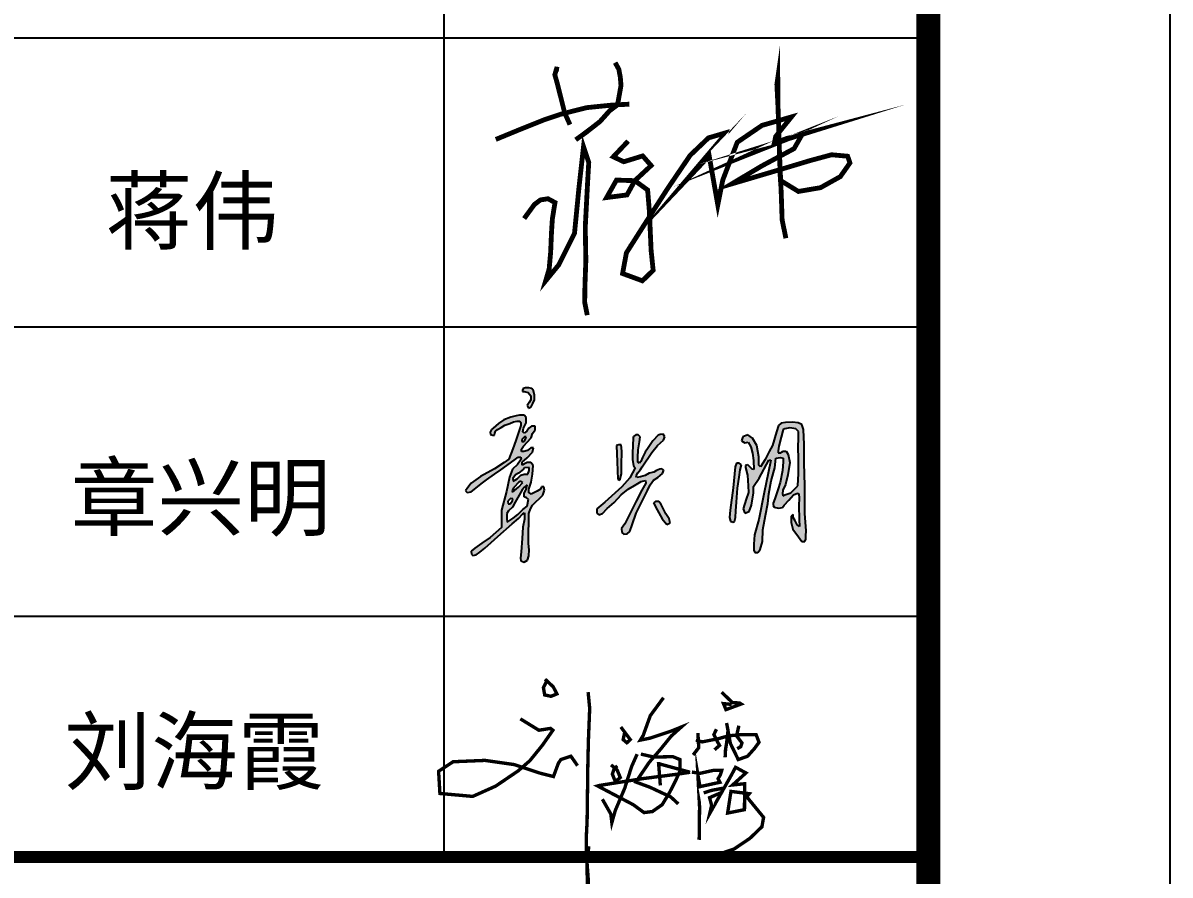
# Model space of a CAD drawing. Extents: x 1680110 to 2699828, y 269661 to 891349.
# Drawn here: x 2416072 to 2420818, y 713667 to 717190 of the extents above; entities that cross this region are included whole.
import ezdxf

# ---------------------------------------------------------------- set-up
doc = ezdxf.new("R2010")
doc.units = 0
doc.header["$LTSCALE"] = 1000
doc.header["$MEASUREMENT"] = 0
doc.layers.add('PUB_TITLE', color=4, linetype='Continuous')
doc.layers.add('图框', color=4, linetype='Continuous')
doc.styles.add('STYLE-黑体', font='simhei.ttf')

# ---------------------------------------------------------------- blocks, each defined once
blk = doc.blocks.new('zvzgbzxbz')
for points in [[(-131914.1, -764901.6), (-131889.5, -764906.8), (-131875.4, -764925.4), (-131875.4, -764947.8), (-131885, -764963.4), (-131895.6, -764980.4), (-131888.7, -764995.6), (-131872.4, -764988.3), (-131863.4, -764968.8), (-131853.8, -764948), (-131853.8, -764921.1), (-131860.8, -764896.1), (-131869.3, -764884), (-131885.8, -764879.6), (-131905.3, -764879.6), (-131918.5, -764884), (-131922.6, -764893.9), (-131922.6, -764901.6)], [(-131270.9, -765389.6), (-131275, -765380.3), (-131266.4, -765364.3), (-131250, -765344.9), (-131241, -765329.2), (-131185.3, -765247.9), (-131153.1, -765207.3), (-131119.7, -765176.9), (-131111.7, -765159), (-131122.1, -765142.9), (-131138.8, -765144.8), (-131149.5, -765150), (-131180.6, -765181.1), (-131206.8, -765222.2), (-131222.9, -765246.7), (-131239.1, -765275.9), (-131249.2, -765298.6), (-131256.4, -765308.8), (-131265.7, -765302.2), (-131265.9, -765276.5), (-131262.9, -765233), (-131256.4, -765186.4), (-131252.4, -765158), (-131263.5, -765148.3), (-131276.7, -765148.3), (-131289.8, -765157.2), (-131292.1, -765163.3), (-131294.6, -765211), (-131296.6, -765250.9), (-131296.6, -765287.8), (-131289.4, -765323.5), (-131280, -765336.3), (-131310.8, -765393.1), (-131357.5, -765443.1), (-131454.5, -765531.4), (-131500, -765568.6), (-131499.8, -765593.9), (-131488.4, -765603.6), (-131467.2, -765596), (-131439.7, -765567.3), (-131400.8, -765533), (-131360.2, -765489.5), (-131320.4, -765456.5), (-131285.3, -765436.2), (-131246, -765413.4), (-131222.7, -765407.9), (-131219.8, -765422.2), (-131242.2, -765462), (-131274.8, -765525.4), (-131339.8, -765654.7), (-131358.5, -765681.4), (-131357.4, -765703.8), (-131346.2, -765713.4), (-131325.9, -765711.3), (-131311.5, -765697.4), (-131298.2, -765660.6), (-131274.9, -765594), (-131229.9, -765503.1), (-131210.6, -765464.1), (-131195, -765432.6), (-131175.5, -765406.2), (-131150.7, -765390.8), (-131124.2, -765367.6), (-131118.2, -765349.3), (-131127.9, -765340.4), (-131139.9, -765342.3), (-131160, -765350.1), (-131174.6, -765360.2), (-131200.3, -765366.5), (-131223.5, -765379.2), (-131250.7, -765385.9)], [(-131356.3, -765240.3), (-131359.7, -765204.3), (-131373.2, -765203.7), (-131387.8, -765209), (-131384, -765301.3), (-131379.9, -765399.8), (-131368.5, -765405.9), (-131358.2, -765370.3), (-131358.2, -765320.8)], [(-130721.5, -765449.5), (-130740.2, -765576.1), (-130742.8, -765618.3), (-130738, -765639.6), (-130724.5, -765644.4), (-130714.9, -765640.3), (-130709.4, -765619), (-130706.5, -765579.8), (-130702.9, -765531.4), (-130697.6, -765451.1), (-130688.3, -765387.8), (-130682.1, -765346.3), (-130674.2, -765319.1), (-130688.3, -765309.7), (-130704.1, -765309.7), (-130711.9, -765329.9)], [(-131177, -765534.5), (-131154.5, -765575.2), (-131127.3, -765625), (-131100, -765658.9), (-131081.3, -765648.5), (-131086.2, -765626.3), (-131106.7, -765597.8), (-131133.3, -765544.6), (-131146.5, -765528), (-131165.2, -765528)]]:
    blk.add_hatch(color=256).paths.add_polyline_path(points)
h = blk.add_hatch(color=256)
h.paths.add_polyline_path([(-131872.6, -765486), (-131887.4, -765477.4), (-131887.4, -765456.7), (-131873.8, -765417.5), (-131865.4, -765370.6), (-131862.2, -765322.4), (-131875.1, -765304.4), (-131895.6, -765304.4), (-131914.3, -765315.3), (-131923.7, -765320.9), (-131923.7, -765303.8), (-131896.9, -765278), (-131865.4, -765245.9), (-131859.6, -765221.5), (-131875.7, -765221.5), (-131893.7, -765236.9), (-131914.9, -765243.3), (-131927.8, -765242.1), (-131927.8, -765228.6), (-131916.2, -765211.8), (-131873.3, -765165), (-131865.9, -765140.5), (-131850.5, -765118.9), (-131850.5, -765098.4), (-131870.5, -765097.2), (-131887, -765108.6), (-131898.4, -765127.4), (-131913.8, -765138.8), (-131920.3, -765130), (-131916.1, -765109.8), (-131902.4, -765079), (-131902.4, -765048.8), (-131913.2, -765035.7), (-131938.9, -765035.7), (-131959.4, -765038.5), (-131988.5, -765047.7), (-132028.9, -765063), (-132059.1, -765082.4), (-132090.1, -765108.6), (-132098.5, -765117.7), (-132106.3, -765132.6), (-132104.2, -765145.9), (-132090.8, -765149.7), (-132081.9, -765149.7), (-132079.9, -765138.1), (-132075.8, -765126.4), (-132066, -765116.9), (-132045.1, -765104.8), (-132023.5, -765092), (-131995, -765082.2), (-131973.8, -765073), (-131952.9, -765069.7), (-131938.6, -765069.7), (-131931.7, -765077.1), (-131932.8, -765093.9), (-131940.5, -765118), (-131960.2, -765179.5), (-131977.4, -765227.1), (-132000.8, -765286), (-132027.9, -765305.7), (-132083.1, -765341.2), (-132161.7, -765384.2), (-132215.9, -765422.5), (-132234.6, -765447.8), (-132247.8, -765465.5), (-132238.2, -765475.1), (-132215.5, -765471.6), (-132187.6, -765451.5), (-132157.2, -765426.8), (-132127.6, -765404.1), (-132082.2, -765372), (-132046.2, -765346.4), (-131969.2, -765290.8), (-131947.1, -765274.8), (-131931.3, -765274.8), (-131930, -765285.6), (-131950.9, -765315.7), (-131979, -765342.5), (-131996.7, -765387.6), (-132013.4, -765469.5), (-132042.8, -765576), (-132042.8, -765674.4), (-132107.3, -765731.9), (-132154.2, -765764.4), (-132194.2, -765792.2), (-132214.8, -765810), (-132214.1, -765827.6), (-132205.1, -765835), (-132186.1, -765831.4), (-132165.1, -765815.8), (-132137.8, -765792.3), (-132101.2, -765761.4), (-132063.5, -765726.6), (-131981.7, -765654.8), (-131945.6, -765623.1), (-131920.1, -765596.4), (-131911, -765592.5), (-131911, -765628.2), (-131920.1, -765672.9), (-131924, -765737.7), (-131931.1, -765813), (-131934.5, -765849), (-131932.1, -765865.5), (-131912.6, -765872.6), (-131893.7, -765862), (-131887.3, -765835.8), (-131885, -765802.2), (-131887.9, -765766.4), (-131888.7, -765705.6), (-131887.3, -765642.8), (-131886.2, -765595), (-131877.2, -765568.5), (-131865.9, -765548.7), (-131806.6, -765491), (-131797.6, -765462.6), (-131800.2, -765443.8), (-131814.4, -765443.8), (-131820.8, -765457.4), (-131839.6, -765467.7), (-131861.4, -765479.7)])
h.paths.add_polyline_path([(-131888.9, -765513.3), (-131895.8, -765553.3), (-131921.2, -765572.3), (-131948.3, -765601.2), (-131976.5, -765621.2), (-132009.5, -765644.7), (-132012.6, -765623.1), (-132012.6, -765595.8), (-132003.1, -765580), (-131979.6, -765558.5), (-131963.8, -765530.5), (-131941.5, -765491.1), (-131923.8, -765461.3), (-131911.7, -765444.8), (-131896.5, -765432.1), (-131902.2, -765456.2), (-131913, -765482.3), (-131913, -765501.3), (-131899.7, -765507)], flags=16)
h.paths.add_polyline_path([(-131945.4, -765446.1), (-131979, -765474.6), (-131980.9, -765465.1), (-131972.6, -765446.7), (-131943.5, -765417.5), (-131932, -765410.6), (-131921.6, -765418.9)], flags=16)
h.paths.add_polyline_path([(-131977.8, -765512), (-131978.7, -765523.1), (-131992.5, -765539.5), (-132004.9, -765540), (-132005.8, -765524.9), (-131991.1, -765509.3)], flags=16)
h.paths.add_polyline_path([(-131952.3, -765397.8), (-131975.8, -765411.8), (-131977.1, -765395.9), (-131963.2, -765374.3), (-131945.9, -765366.3), (-131916.1, -765343.2), (-131910.4, -765335), (-131884.4, -765334.4), (-131885, -765350.9), (-131892.7, -765371.2), (-131913, -765371.2), (-131931.8, -765377.3)], flags=16)
h.paths.add_polyline_path([(-131912.8, -765185.2), (-131925.7, -765185.2), (-131925.7, -765173.5), (-131912.2, -765158.4), (-131901.8, -765159.7), (-131905.3, -765172.6)], flags=16)
h = blk.add_hatch(color=256)
h.paths.add_polyline_path([(-130519.9, -765291.3), (-130507.7, -765291.3), (-130522.7, -765366.3), (-130545.2, -765475.1), (-130577, -765629), (-130601.5, -765716.8), (-130603.8, -765770.7), (-130605.2, -765804.1), (-130599.4, -765817.4), (-130582.3, -765817.4), (-130569, -765801.1), (-130555, -765755.2), (-130554.2, -765687.8), (-130537.9, -765606.4), (-130524.6, -765537.6), (-130518.7, -765482.8), (-130505.3, -765408.8), (-130485.2, -765334.5), (-130479.4, -765280.8), (-130453.7, -765276.7), (-130437.3, -765280.8), (-130437.3, -765300.7), (-130442, -765351.5), (-130454.9, -765419.2), (-130468.3, -765460.7), (-130484.9, -765512), (-130495.4, -765536.9), (-130495.4, -765550.4), (-130489, -765559.6), (-130463.3, -765565.4), (-130442.3, -765561.1), (-130431.1, -765547.5), (-130405.4, -765520.1), (-130379.4, -765489.2), (-130356.7, -765478.7), (-130349.1, -765483.9), (-130346.8, -765509), (-130348, -765549.7), (-130346.1, -765630.4), (-130345.4, -765670), (-130357.2, -765659), (-130369.6, -765637), (-130380.2, -765618.4), (-130381.4, -765601), (-130392.4, -765609.8), (-130391.6, -765647.3), (-130382.8, -765684.7), (-130349.8, -765728.7), (-130330.8, -765754.1), (-130313.8, -765754.1), (-130308.4, -765741.2), (-130309, -765722.1), (-130306.1, -765694.3), (-130314.2, -765594.6), (-130314.1, -765437.3), (-130317.5, -765306.9), (-130317.2, -765202), (-130322.2, -765116.3), (-130331.5, -765087.8), (-130351.6, -765078.9), (-130385.2, -765075.4), (-130424.8, -765076.6), (-130449.1, -765080.5), (-130464.2, -765093.6), (-130476.3, -765129.7), (-130498.4, -765207.9), (-130516.4, -765242.2), (-130539.3, -765288.7), (-130567.1, -765330.4), (-130576.1, -765319.8), (-130576.1, -765273.2), (-130588.3, -765208.7), (-130612.8, -765166.2), (-130639.8, -765147.4), (-130667.6, -765159.6), (-130674.1, -765180.9), (-130656.2, -765192.3), (-130637.4, -765189.9), (-130621, -765216), (-130612.8, -765252.8), (-130607.1, -765293.6), (-130604.4, -765345.1), (-130614.2, -765342.2), (-130638.2, -765318.1), (-130652.1, -765321.4), (-130652.2, -765333.5), (-130640, -765376.7), (-130637.1, -765437.6), (-130635.4, -765475.1), (-130649.3, -765513.6), (-130666.2, -765568), (-130655.9, -765594.2), (-130631.1, -765584.5), (-130618.4, -765548.3), (-130606.2, -765477.9), (-130606.2, -765441.4), (-130575.2, -765394.5)])
h.paths.add_polyline_path([(-130410.2, -765375), (-130400.1, -765304.4), (-130409.2, -765259), (-130420.3, -765240.9), (-130438.5, -765240.9), (-130446.3, -765245.8), (-130451.6, -765250), (-130465.2, -765250), (-130465.2, -765239.4), (-130463, -765212.6), (-130449.1, -765160.7), (-130437.5, -765117.3), (-130427.2, -765114.1), (-130400, -765108.4), (-130364.7, -765114.1), (-130351.1, -765127.7), (-130351.1, -765168.4), (-130352, -765215.5), (-130350.2, -765285.3), (-130350.2, -765366.8), (-130354.7, -765438.4), (-130394.6, -765478.2), (-130427.2, -765488.2), (-130439.9, -765495.4), (-130441.7, -765482.8), (-130439, -765462.8), (-130424.5, -765431.1)], flags=16)
for p, q in [((-131918.5, -764884), (-131922.6, -764893.9)), ((-131922.6, -764893.9), (-131922.6, -764901.6)), ((-131905.3, -764879.6), (-131918.5, -764884)), ((-131885.8, -764879.6), (-131905.3, -764879.6)), ((-131869.3, -764884), (-131885.8, -764879.6)), ((-131860.8, -764896.1), (-131869.3, -764884)), ((-131853.8, -764921.1), (-131860.8, -764896.1)), ((-131922.6, -764901.6), (-131914.1, -764901.6)), ((-131914.1, -764901.6), (-131889.5, -764906.8)), ((-131885, -764963.4), (-131895.6, -764980.4)), ((-131889.5, -764906.8), (-131875.4, -764925.4)), ((-131875.4, -764947.8), (-131885, -764963.4)), ((-131875.4, -764925.4), (-131875.4, -764947.8)), ((-131863.4, -764968.8), (-131853.8, -764948)), ((-131853.8, -764948), (-131853.8, -764921.1)), ((-131895.6, -764980.4), (-131888.7, -764995.6)), ((-131888.7, -764995.6), (-131872.4, -764988.3)), ((-131872.4, -764988.3), (-131863.4, -764968.8)), ((-132059.1, -765082.4), (-132090.1, -765108.6)), ((-132028.9, -765063), (-132059.1, -765082.4)), ((-132045.1, -765104.8), (-132023.5, -765092)), ((-131988.5, -765047.7), (-132028.9, -765063)), ((-132023.5, -765092), (-131995, -765082.2)), ((-131995, -765082.2), (-131973.8, -765073)), ((-131959.4, -765038.5), (-131988.5, -765047.7)), ((-131973.8, -765073), (-131952.9, -765069.7)), ((-131938.9, -765035.7), (-131959.4, -765038.5)), ((-131952.9, -765069.7), (-131938.6, -765069.7)), ((-131932.8, -765093.9), (-131940.5, -765118)), ((-131913.2, -765035.7), (-131938.9, -765035.7)), ((-131938.6, -765069.7), (-131931.7, -765077.1)), ((-131931.7, -765077.1), (-131932.8, -765093.9)), ((-131916.1, -765109.8), (-131902.4, -765079)), ((-131902.4, -765048.8), (-131913.2, -765035.7)), ((-131902.4, -765079), (-131902.4, -765048.8)), ((-130464.2, -765093.6), (-130476.3, -765129.7)), ((-130449.1, -765080.5), (-130464.2, -765093.6)), ((-130424.8, -765076.6), (-130449.1, -765080.5)), ((-130385.2, -765075.4), (-130424.8, -765076.6)), ((-130351.6, -765078.9), (-130385.2, -765075.4)), ((-130331.5, -765087.8), (-130351.6, -765078.9)), ((-130322.2, -765116.3), (-130331.5, -765087.8)), ((-132098.5, -765117.7), (-132106.3, -765132.6)), ((-132106.3, -765132.6), (-132104.2, -765145.9)), ((-132104.2, -765145.9), (-132090.8, -765149.7)), ((-132090.1, -765108.6), (-132098.5, -765117.7)), ((-132090.8, -765149.7), (-132081.9, -765149.7)), ((-132081.9, -765149.7), (-132079.9, -765138.1)), ((-132079.9, -765138.1), (-132075.8, -765126.4)), ((-132075.8, -765126.4), (-132066, -765116.9)), ((-132066, -765116.9), (-132045.1, -765104.8)), ((-131940.5, -765118), (-131960.2, -765179.5)), ((-131912.2, -765158.4), (-131925.7, -765173.5)), ((-131920.3, -765130), (-131916.1, -765109.8)), ((-131913.8, -765138.8), (-131920.3, -765130)), ((-131898.4, -765127.4), (-131913.8, -765138.8)), ((-131901.8, -765159.7), (-131912.2, -765158.4)), ((-131905.3, -765172.6), (-131901.8, -765159.7)), ((-131887, -765108.6), (-131898.4, -765127.4)), ((-131870.5, -765097.2), (-131887, -765108.6)), ((-131873.3, -765165), (-131865.9, -765140.5)), ((-131850.5, -765098.4), (-131870.5, -765097.2)), ((-131865.9, -765140.5), (-131850.5, -765118.9)), ((-131850.5, -765118.9), (-131850.5, -765098.4)), ((-131289.8, -765157.2), (-131292.1, -765163.3)), ((-131276.7, -765148.3), (-131289.8, -765157.2)), ((-131263.5, -765148.3), (-131276.7, -765148.3)), ((-131252.4, -765158), (-131263.5, -765148.3)), ((-131256.4, -765186.4), (-131252.4, -765158)), ((-131149.5, -765150), (-131180.6, -765181.1)), ((-131138.8, -765144.8), (-131149.5, -765150)), ((-131122.1, -765142.9), (-131138.8, -765144.8)), ((-131111.7, -765159), (-131122.1, -765142.9)), ((-131119.7, -765176.9), (-131111.7, -765159)), ((-130667.6, -765159.6), (-130674.1, -765180.9)), ((-130639.8, -765147.4), (-130667.6, -765159.6)), ((-130612.8, -765166.2), (-130639.8, -765147.4)), ((-130476.3, -765129.7), (-130498.4, -765207.9)), ((-130437.5, -765117.3), (-130449.1, -765160.7)), ((-130427.2, -765114.1), (-130437.5, -765117.3)), ((-130400, -765108.4), (-130427.2, -765114.1)), ((-130364.7, -765114.1), (-130400, -765108.4)), ((-130351.1, -765127.7), (-130364.7, -765114.1)), ((-130351.1, -765168.4), (-130351.1, -765127.7)), ((-130317.2, -765202), (-130322.2, -765116.3)), ((-131960.2, -765179.5), (-131977.4, -765227.1)), ((-131927.8, -765228.6), (-131916.2, -765211.8)), ((-131925.7, -765173.5), (-131925.7, -765185.2)), ((-131925.7, -765185.2), (-131912.8, -765185.2)), ((-131916.2, -765211.8), (-131873.3, -765165)), ((-131912.8, -765185.2), (-131905.3, -765172.6)), ((-131875.7, -765221.5), (-131893.7, -765236.9)), ((-131859.6, -765221.5), (-131875.7, -765221.5)), ((-131865.4, -765245.9), (-131859.6, -765221.5)), ((-131373.2, -765203.7), (-131387.8, -765209)), ((-131387.8, -765209), (-131384, -765301.3)), ((-131359.7, -765204.3), (-131373.2, -765203.7)), ((-131356.3, -765240.3), (-131359.7, -765204.3)), ((-131294.6, -765211), (-131296.6, -765250.9)), ((-131292.1, -765163.3), (-131294.6, -765211)), ((-131262.9, -765233), (-131256.4, -765186.4)), ((-131206.8, -765222.2), (-131222.9, -765246.7)), ((-131180.6, -765181.1), (-131206.8, -765222.2)), ((-131185.3, -765247.9), (-131153.1, -765207.3)), ((-131153.1, -765207.3), (-131119.7, -765176.9)), ((-130674.1, -765180.9), (-130656.2, -765192.3)), ((-130656.2, -765192.3), (-130637.4, -765189.9)), ((-130637.4, -765189.9), (-130621, -765216)), ((-130621, -765216), (-130612.8, -765252.8)), ((-130588.3, -765208.7), (-130612.8, -765166.2)), ((-130576.1, -765273.2), (-130588.3, -765208.7)), ((-130498.4, -765207.9), (-130516.4, -765242.2)), ((-130463, -765212.6), (-130465.2, -765239.4)), ((-130449.1, -765160.7), (-130463, -765212.6)), ((-130352, -765215.5), (-130351.1, -765168.4)), ((-130350.2, -765285.3), (-130352, -765215.5)), ((-130317.5, -765306.9), (-130317.2, -765202)), ((-132000.8, -765286), (-132027.9, -765305.7)), ((-131977.4, -765227.1), (-132000.8, -765286)), ((-131969.2, -765290.8), (-131947.1, -765274.8)), ((-131930, -765285.6), (-131950.9, -765315.7)), ((-131947.1, -765274.8), (-131931.3, -765274.8)), ((-131931.3, -765274.8), (-131930, -765285.6)), ((-131927.8, -765242.1), (-131927.8, -765228.6)), ((-131914.9, -765243.3), (-131927.8, -765242.1)), ((-131923.7, -765303.8), (-131896.9, -765278)), ((-131893.7, -765236.9), (-131914.9, -765243.3)), ((-131896.9, -765278), (-131865.4, -765245.9)), ((-131358.2, -765320.8), (-131356.3, -765240.3)), ((-131296.6, -765250.9), (-131296.6, -765287.8)), ((-131296.6, -765287.8), (-131289.4, -765323.5)), ((-131265.9, -765276.5), (-131262.9, -765233)), ((-131265.7, -765302.2), (-131265.9, -765276.5)), ((-131239.1, -765275.9), (-131249.2, -765298.6)), ((-131241, -765329.2), (-131185.3, -765247.9)), ((-131222.9, -765246.7), (-131239.1, -765275.9)), ((-130612.8, -765252.8), (-130607.1, -765293.6)), ((-130576.1, -765319.8), (-130576.1, -765273.2)), ((-130539.3, -765288.7), (-130567.1, -765330.4)), ((-130516.4, -765242.2), (-130539.3, -765288.7)), ((-130485.2, -765334.5), (-130479.4, -765280.8)), ((-130479.4, -765280.8), (-130453.7, -765276.7)), ((-130465.2, -765239.4), (-130465.2, -765250)), ((-130465.2, -765250), (-130451.6, -765250)), ((-130453.7, -765276.7), (-130437.3, -765280.8)), ((-130451.6, -765250), (-130446.3, -765245.8)), ((-130446.3, -765245.8), (-130438.5, -765240.9)), ((-130438.5, -765240.9), (-130420.3, -765240.9)), ((-130437.3, -765280.8), (-130437.3, -765300.7)), ((-130420.3, -765240.9), (-130409.2, -765259)), ((-130409.2, -765259), (-130400.1, -765304.4)), ((-130350.2, -765366.8), (-130350.2, -765285.3)), ((-132083.1, -765341.2), (-132161.7, -765384.2)), ((-132027.9, -765305.7), (-132083.1, -765341.2)), ((-132082.2, -765372), (-132046.2, -765346.4)), ((-132046.2, -765346.4), (-131969.2, -765290.8)), ((-131979, -765342.5), (-131996.7, -765387.6)), ((-131950.9, -765315.7), (-131979, -765342.5)), ((-131916.1, -765343.2), (-131945.9, -765366.3)), ((-131923.7, -765320.9), (-131923.7, -765303.8)), ((-131914.3, -765315.3), (-131923.7, -765320.9)), ((-131910.4, -765335), (-131916.1, -765343.2)), ((-131895.6, -765304.4), (-131914.3, -765315.3)), ((-131884.4, -765334.4), (-131910.4, -765335)), ((-131875.1, -765304.4), (-131895.6, -765304.4)), ((-131892.7, -765371.2), (-131885, -765350.9)), ((-131885, -765350.9), (-131884.4, -765334.4)), ((-131862.2, -765322.4), (-131875.1, -765304.4)), ((-131865.4, -765370.6), (-131862.2, -765322.4)), ((-131384, -765301.3), (-131379.9, -765399.8)), ((-131358.2, -765370.3), (-131358.2, -765320.8)), ((-131280, -765336.3), (-131310.8, -765393.1)), ((-131289.4, -765323.5), (-131280, -765336.3)), ((-131266.4, -765364.3), (-131250, -765344.9)), ((-131256.4, -765308.8), (-131265.7, -765302.2)), ((-131249.2, -765298.6), (-131256.4, -765308.8)), ((-131250, -765344.9), (-131241, -765329.2)), ((-131160, -765350.1), (-131174.6, -765360.2)), ((-131139.9, -765342.3), (-131160, -765350.1)), ((-131127.9, -765340.4), (-131139.9, -765342.3)), ((-131118.2, -765349.3), (-131127.9, -765340.4)), ((-131124.2, -765367.6), (-131118.2, -765349.3)), ((-130711.9, -765329.9), (-130721.5, -765449.5)), ((-130704.1, -765309.7), (-130711.9, -765329.9)), ((-130688.3, -765309.7), (-130704.1, -765309.7)), ((-130674.2, -765319.1), (-130688.3, -765309.7)), ((-130688.3, -765387.8), (-130682.1, -765346.3)), ((-130682.1, -765346.3), (-130674.2, -765319.1)), ((-130652.1, -765321.4), (-130652.2, -765333.5)), ((-130652.2, -765333.5), (-130640, -765376.7)), ((-130638.2, -765318.1), (-130652.1, -765321.4)), ((-130614.2, -765342.2), (-130638.2, -765318.1)), ((-130604.4, -765345.1), (-130614.2, -765342.2)), ((-130607.1, -765293.6), (-130604.4, -765345.1)), ((-130567.1, -765330.4), (-130576.1, -765319.8)), ((-130575.2, -765394.5), (-130519.9, -765291.3)), ((-130567.1, -765330.4), (-130567.1, -765330.4)), ((-130507.7, -765291.3), (-130522.7, -765366.3)), ((-130519.9, -765291.3), (-130507.7, -765291.3)), ((-130505.3, -765408.8), (-130485.2, -765334.5)), ((-130442, -765351.5), (-130454.9, -765419.2)), ((-130437.3, -765300.7), (-130442, -765351.5)), ((-130400.1, -765304.4), (-130410.2, -765375)), ((-130314.1, -765437.3), (-130317.5, -765306.9)), ((-132161.7, -765384.2), (-132215.9, -765422.5)), ((-132157.2, -765426.8), (-132127.6, -765404.1)), ((-132127.6, -765404.1), (-132082.2, -765372)), ((-131996.7, -765387.6), (-132013.4, -765469.5)), ((-131963.2, -765374.3), (-131977.1, -765395.9)), ((-131977.1, -765395.9), (-131975.8, -765411.8)), ((-131975.8, -765411.8), (-131952.3, -765397.8)), ((-131943.5, -765417.5), (-131972.6, -765446.7)), ((-131945.9, -765366.3), (-131963.2, -765374.3)), ((-131952.3, -765397.8), (-131931.8, -765377.3)), ((-131945.4, -765446.1), (-131921.6, -765418.9)), ((-131932, -765410.6), (-131943.5, -765417.5)), ((-131921.6, -765418.9), (-131932, -765410.6)), ((-131931.8, -765377.3), (-131913, -765371.2)), ((-131913, -765371.2), (-131892.7, -765371.2)), ((-131887.4, -765456.7), (-131873.8, -765417.5)), ((-131873.8, -765417.5), (-131865.4, -765370.6)), ((-131379.9, -765399.8), (-131368.5, -765405.9)), ((-131368.5, -765405.9), (-131358.2, -765370.3)), ((-131310.8, -765393.1), (-131357.5, -765443.1)), ((-131285.3, -765436.2), (-131246, -765413.4)), ((-131275, -765380.3), (-131266.4, -765364.3)), ((-131270.9, -765389.6), (-131275, -765380.3)), ((-131250.7, -765385.9), (-131270.9, -765389.6)), ((-131223.5, -765379.2), (-131250.7, -765385.9)), ((-131246, -765413.4), (-131222.7, -765407.9)), ((-131200.3, -765366.5), (-131223.5, -765379.2)), ((-131222.7, -765407.9), (-131219.8, -765422.2)), ((-131174.6, -765360.2), (-131200.3, -765366.5)), ((-131195, -765432.6), (-131175.5, -765406.2)), ((-131175.5, -765406.2), (-131150.7, -765390.8)), ((-131150.7, -765390.8), (-131124.2, -765367.6)), ((-130697.6, -765451.1), (-130688.3, -765387.8)), ((-130640, -765376.7), (-130637.1, -765437.6)), ((-130606.2, -765441.4), (-130575.2, -765394.5)), ((-130522.7, -765366.3), (-130545.2, -765475.1)), ((-130518.7, -765482.8), (-130505.3, -765408.8)), ((-130454.9, -765419.2), (-130468.3, -765460.7)), ((-130410.2, -765375), (-130424.5, -765431.1)), ((-130354.7, -765438.4), (-130350.2, -765366.8)), ((-132234.6, -765447.8), (-132247.8, -765465.5)), ((-132247.8, -765465.5), (-132238.2, -765475.1)), ((-132238.2, -765475.1), (-132215.5, -765471.6)), ((-132215.9, -765422.5), (-132234.6, -765447.8)), ((-132215.5, -765471.6), (-132187.6, -765451.5)), ((-132187.6, -765451.5), (-132157.2, -765426.8)), ((-132013.4, -765469.5), (-132042.8, -765576)), ((-131972.6, -765446.7), (-131980.9, -765465.1)), ((-131980.9, -765465.1), (-131979, -765474.6)), ((-131979, -765474.6), (-131945.4, -765446.1)), ((-131923.8, -765461.3), (-131941.5, -765491.1)), ((-131911.7, -765444.8), (-131923.8, -765461.3)), ((-131913, -765482.3), (-131902.2, -765456.2)), ((-131913, -765501.3), (-131913, -765482.3)), ((-131896.5, -765432.1), (-131911.7, -765444.8)), ((-131911.7, -765444.8), (-131911.7, -765444.8)), ((-131911.7, -765444.8), (-131911.7, -765444.8)), ((-131902.2, -765456.2), (-131896.5, -765432.1)), ((-131896.5, -765432.1), (-131896.5, -765432.1)), ((-131896.5, -765432.1), (-131896.5, -765432.1)), ((-131887.4, -765477.4), (-131887.4, -765456.7)), ((-131872.6, -765486), (-131887.4, -765477.4)), ((-131861.4, -765479.7), (-131872.6, -765486)), ((-131839.6, -765467.7), (-131861.4, -765479.7)), ((-131820.8, -765457.4), (-131839.6, -765467.7)), ((-131814.4, -765443.8), (-131820.8, -765457.4)), ((-131800.2, -765443.8), (-131814.4, -765443.8)), ((-131806.6, -765491), (-131797.6, -765462.6)), ((-131797.6, -765462.6), (-131800.2, -765443.8)), ((-131357.5, -765443.1), (-131454.5, -765531.4)), ((-131360.2, -765489.5), (-131320.4, -765456.5)), ((-131320.4, -765456.5), (-131285.3, -765436.2)), ((-131242.2, -765462), (-131274.8, -765525.4)), ((-131219.8, -765422.2), (-131242.2, -765462)), ((-131229.9, -765503.1), (-131210.6, -765464.1)), ((-131210.6, -765464.1), (-131195, -765432.6)), ((-130721.5, -765449.5), (-130740.2, -765576.1)), ((-130702.9, -765531.4), (-130697.6, -765451.1)), ((-130635.4, -765475.1), (-130649.3, -765513.6)), ((-130637.1, -765437.6), (-130635.4, -765475.1)), ((-130618.4, -765548.3), (-130606.2, -765477.9)), ((-130606.2, -765477.9), (-130606.2, -765441.4)), ((-130545.2, -765475.1), (-130577, -765629)), ((-130524.6, -765537.6), (-130518.7, -765482.8)), ((-130468.3, -765460.7), (-130484.9, -765512)), ((-130439, -765462.8), (-130441.7, -765482.8)), ((-130441.7, -765482.8), (-130439.9, -765495.4)), ((-130424.5, -765431.1), (-130439, -765462.8)), ((-130427.2, -765488.2), (-130394.6, -765478.2)), ((-130394.6, -765478.2), (-130354.7, -765438.4)), ((-130379.4, -765489.2), (-130356.7, -765478.7)), ((-130356.7, -765478.7), (-130349.1, -765483.9)), ((-130349.1, -765483.9), (-130346.8, -765509)), ((-130314.2, -765594.6), (-130314.1, -765437.3)), ((-131991.1, -765509.3), (-132005.8, -765524.9)), ((-132005.8, -765524.9), (-132004.9, -765540)), ((-132004.9, -765540), (-131992.5, -765539.5)), ((-131992.5, -765539.5), (-131978.7, -765523.1)), ((-131977.8, -765512), (-131991.1, -765509.3)), ((-131963.8, -765530.5), (-131979.6, -765558.5)), ((-131978.7, -765523.1), (-131977.8, -765512)), ((-131941.5, -765491.1), (-131963.8, -765530.5)), ((-131899.7, -765507), (-131913, -765501.3)), ((-131888.9, -765513.3), (-131899.7, -765507)), ((-131895.8, -765553.3), (-131888.9, -765513.3)), ((-131877.2, -765568.5), (-131865.9, -765548.7)), ((-131865.9, -765548.7), (-131806.6, -765491)), ((-131454.5, -765531.4), (-131500, -765568.6)), ((-131439.7, -765567.3), (-131400.8, -765533)), ((-131400.8, -765533), (-131360.2, -765489.5)), ((-131274.8, -765525.4), (-131339.8, -765654.7)), ((-131274.9, -765594), (-131229.9, -765503.1)), ((-131165.2, -765528), (-131177, -765534.5)), ((-131177, -765534.5), (-131154.5, -765575.2)), ((-131146.5, -765528), (-131165.2, -765528)), ((-131133.3, -765544.6), (-131146.5, -765528)), ((-131106.7, -765597.8), (-131133.3, -765544.6)), ((-130706.5, -765579.8), (-130702.9, -765531.4)), ((-130649.3, -765513.6), (-130666.2, -765568)), ((-130631.1, -765584.5), (-130618.4, -765548.3)), ((-130537.9, -765606.4), (-130524.6, -765537.6)), ((-130484.9, -765512), (-130495.4, -765536.9)), ((-130495.4, -765536.9), (-130495.4, -765550.4)), ((-130495.4, -765550.4), (-130489, -765559.6)), ((-130442.3, -765561.1), (-130431.1, -765547.5)), ((-130439.9, -765495.4), (-130427.2, -765488.2)), ((-130431.1, -765547.5), (-130405.4, -765520.1)), ((-130405.4, -765520.1), (-130379.4, -765489.2)), ((-130346.8, -765509), (-130348, -765549.7)), ((-130348, -765549.7), (-130346.1, -765630.4)), ((-132042.8, -765576), (-132042.8, -765674.4)), ((-132003.1, -765580), (-132012.6, -765595.8)), ((-132012.6, -765595.8), (-132012.6, -765623.1)), ((-131979.6, -765558.5), (-132003.1, -765580)), ((-131976.5, -765621.2), (-131948.3, -765601.2)), ((-131948.3, -765601.2), (-131921.2, -765572.3)), ((-131945.6, -765623.1), (-131920.1, -765596.4)), ((-131921.2, -765572.3), (-131895.8, -765553.3)), ((-131920.1, -765596.4), (-131911, -765592.5)), ((-131911, -765592.5), (-131911, -765628.2)), ((-131887.3, -765642.8), (-131886.2, -765595)), ((-131886.2, -765595), (-131877.2, -765568.5)), ((-131500, -765568.6), (-131499.8, -765593.9)), ((-131499.8, -765593.9), (-131488.4, -765603.6)), ((-131488.4, -765603.6), (-131467.2, -765596)), ((-131467.2, -765596), (-131439.7, -765567.3)), ((-131298.2, -765660.6), (-131274.9, -765594)), ((-131154.5, -765575.2), (-131127.3, -765625)), ((-131086.2, -765626.3), (-131106.7, -765597.8)), ((-130740.2, -765576.1), (-130742.8, -765618.3)), ((-130709.4, -765619), (-130706.5, -765579.8)), ((-130666.2, -765568), (-130655.9, -765594.2)), ((-130655.9, -765594.2), (-130631.1, -765584.5)), ((-130554.2, -765687.8), (-130537.9, -765606.4)), ((-130489, -765559.6), (-130463.3, -765565.4)), ((-130463.3, -765565.4), (-130442.3, -765561.1)), ((-130381.4, -765601), (-130392.4, -765609.8)), ((-130392.4, -765609.8), (-130391.6, -765647.3)), ((-130380.2, -765618.4), (-130381.4, -765601)), ((-130306.1, -765694.3), (-130314.2, -765594.6)), ((-132042.8, -765674.4), (-132107.3, -765731.9)), ((-132063.5, -765726.6), (-131981.7, -765654.8)), ((-132012.6, -765623.1), (-132009.5, -765644.7)), ((-132009.5, -765644.7), (-131976.5, -765621.2)), ((-131981.7, -765654.8), (-131945.6, -765623.1)), ((-131920.1, -765672.9), (-131924, -765737.7)), ((-131911, -765628.2), (-131920.1, -765672.9)), ((-131888.7, -765705.6), (-131887.3, -765642.8)), ((-131339.8, -765654.7), (-131358.5, -765681.4)), ((-131358.5, -765681.4), (-131357.4, -765703.8)), ((-131311.5, -765697.4), (-131298.2, -765660.6)), ((-131127.3, -765625), (-131100, -765658.9)), ((-131100, -765658.9), (-131081.3, -765648.5)), ((-131081.3, -765648.5), (-131086.2, -765626.3)), ((-130742.8, -765618.3), (-130738, -765639.6)), ((-130738, -765639.6), (-130724.5, -765644.4)), ((-130724.5, -765644.4), (-130714.9, -765640.3)), ((-130714.9, -765640.3), (-130709.4, -765619)), ((-130577, -765629), (-130601.5, -765716.8)), ((-130391.6, -765647.3), (-130382.8, -765684.7)), ((-130369.6, -765637), (-130380.2, -765618.4)), ((-130357.2, -765659), (-130369.6, -765637)), ((-130345.4, -765670), (-130357.2, -765659)), ((-130346.1, -765630.4), (-130345.4, -765670)), ((-132107.3, -765731.9), (-132154.2, -765764.4)), ((-132101.2, -765761.4), (-132063.5, -765726.6)), ((-131924, -765737.7), (-131931.1, -765813)), ((-131887.9, -765766.4), (-131888.7, -765705.6)), ((-131357.4, -765703.8), (-131346.2, -765713.4)), ((-131346.2, -765713.4), (-131325.9, -765711.3)), ((-131325.9, -765711.3), (-131311.5, -765697.4)), ((-130601.5, -765716.8), (-130603.8, -765770.7)), ((-130555, -765755.2), (-130554.2, -765687.8)), ((-130382.8, -765684.7), (-130349.8, -765728.7)), ((-130349.8, -765728.7), (-130330.8, -765754.1)), ((-130313.8, -765754.1), (-130308.4, -765741.2)), ((-130309, -765722.1), (-130306.1, -765694.3)), ((-130308.4, -765741.2), (-130309, -765722.1)), ((-132194.2, -765792.2), (-132214.8, -765810)), ((-132214.8, -765810), (-132214.1, -765827.6)), ((-132154.2, -765764.4), (-132194.2, -765792.2)), ((-132165.1, -765815.8), (-132137.8, -765792.3)), ((-132137.8, -765792.3), (-132101.2, -765761.4)), ((-131931.1, -765813), (-131934.5, -765849)), ((-131885, -765802.2), (-131887.9, -765766.4)), ((-131887.3, -765835.8), (-131885, -765802.2)), ((-130603.8, -765770.7), (-130605.2, -765804.1)), ((-130605.2, -765804.1), (-130599.4, -765817.4)), ((-130582.3, -765817.4), (-130569, -765801.1)), ((-130569, -765801.1), (-130555, -765755.2)), ((-130330.8, -765754.1), (-130313.8, -765754.1)), ((-132214.1, -765827.6), (-132205.1, -765835)), ((-132205.1, -765835), (-132186.1, -765831.4)), ((-132186.1, -765831.4), (-132165.1, -765815.8)), ((-131934.5, -765849), (-131932.1, -765865.5)), ((-131932.1, -765865.5), (-131912.6, -765872.6)), ((-131912.6, -765872.6), (-131893.7, -765862)), ((-131893.7, -765862), (-131887.3, -765835.8)), ((-130599.4, -765817.4), (-130582.3, -765817.4))]:
    blk.add_line(p, q)
blk = doc.blocks.new('A$C31D40216')
for points, const_width in [([(7192, 41153.2), (7099.9, 41055.8), (7164.9, 41025.1), (7282.4, 41061.2), (7282.4, 41061.2), (7334.7, 41001.6), (7233.6, 40907.7), (7184.8, 40819.3), (7058.4, 40803), (7119.8, 40911.3), (7233.6, 40907.7), (7313.1, 40850), (7323.9, 40718.2), (7334.7, 40474.5), (7347.4, 40351.7), (7280.5, 40286.7), (7157.7, 40331.9), (7181.2, 40460), (7282.4, 40618.9), (7435.9, 40857.2), (7576.8, 41064.8), (7690.6, 41173.1), (7800.8, 41205.6), (7799.6, 41201.1), (7558, 40916.9), (7558, 40916.9), (7695, 41061.3), (7695, 41061.3), (7748.4, 40757.9), (7779.1, 40911.3), (7869.4, 41146), (8023, 41250.7), (8205.4, 41303.1), (8107.9, 41182.1), (8098.9, 41140.6), (8176.5, 41169.5), (8272.3, 41194.8), (8098.9, 41140.6), (7985, 41088.3), (7985, 41088.3), (8185.6, 41167.7), (8272.3, 41194.8), (8221.7, 41106.3), (8019.4, 40998), (7835.1, 40887.9), (7835.1, 40887.9), (8158.5, 40983.5), (8321, 41032.3), (8454.7, 41068.4), (8554.1, 41059.4), (8568.5, 41017.8), (8508.9, 40933), (8386.1, 40864.4), (8248.8, 40840.9), (8136.8, 40909.5), (8122.4, 41361.1), (8115.2, 41505.5), (8120.6, 41543.4), (8122.4, 41361.1), (8127.3, 41206.2), (8132, 41058.3), (8142.3, 40824.9), (8147.7, 40664.2), (8171.2, 40550.5)], 30), ([(7111.5, 41639.7), (7134.2, 41598.9), (7143.3, 41551.3), (7147.8, 41498), (7126.4, 41378.4), (7077.5, 41341.6), (7017.4, 41274.7), (6927.8, 41204.5), (6866.5, 41161.4), (6897.2, 41182.9), (6972.6, 41239.6), (7017.4, 41274.7), (7077.5, 41341.6), (7126.4, 41378.4)], 30), ([(6763.2, 41597.6), (6747.3, 41599.9), (6737.1, 41564.8), (6753, 41508.1), (6776.8, 41414), (6798.8, 41326.3), (6831.2, 41255.3), (6815, 41290.8)], 30), ([(6370.7, 41163.5), (6530.6, 41229.3), (6666.7, 41283.7), (6773.4, 41319.9), (6935.5, 41360.7), (7093.2, 41376.6), (7199.8, 41382.3), (7117.4, 41377.9), (7093.2, 41376.6)], 30), ([(6546.7, 40672.8), (6609.9, 40759.5), (6647.8, 40788.4), (6694.8, 40795.6), (6738.2, 40772.1), (6721.9, 40671), (6716.5, 40588), (6711.1, 40461.6), (6702, 40360.5), (6680.3, 40286.5), (6761.6, 40385.8), (6859.2, 40580.8), (6886.3, 40858.8), (6915.2, 41118.7), (6915.2, 41118.7), (6915.2, 41118.7), (6947.7, 41021.2), (6940.5, 40896.7), (6926, 40618.7), (6929.6, 40412.9), (6924.2, 40263), (6922.4, 40152.9), (6938.7, 40073.5), (6922.4, 40152.9)], 30), ([(6676, 37816.5), (6727, 37768.9), (6750, 37724.6), (6713.8, 37709.8), (6674.4, 37718), (6666.2, 37764), (6684.3, 37798.5)], 21), ([(6943.7, 37735.7), (6953.5, 37635.6), (6945.3, 37430.4), (6942, 37284.3), (6937.5, 36935.6), (6932.9, 36846.8), (6934, 36718.9), (6945.5, 36563.3), (6945.5, 36473.4), (6938.6, 36498.7), (6937.5, 36677.4), (6947.9, 36780)], 21), ([(7772.1, 37735.4), (7839.2, 37670.9), (7883, 37668.4), (7893.4, 37661.9), (7799.2, 37627.1), (7783.7, 37664.5), (7834, 37659.3)], 21), ([(7411.5, 37701.1), (7329.7, 37590), (7285.6, 37467.4), (7267.6, 37438), (7324.8, 37449.5), (7454, 37491.9), (7522.7, 37519.7), (7460.5, 37464.2), (7388.6, 37375.9), (7323.2, 37300.8), (7239.8, 37178.2), (7328.1, 37145.5), (7457.3, 37085.1), (7503.1, 37042.6)], 21), ([(6523.2, 37569.9), (6638.2, 37499.3), (6710.5, 37510.8), (6725.2, 37499.3), (6659.6, 37405.8), (6582.4, 37310.6), (6508.5, 37246.6), (6370.5, 37153), (6227.6, 37089), (6024, 37107.1), (6015.8, 37244.9), (6106.1, 37304), (6303.2, 37312.2), (6487.1, 37286), (6644.8, 37233.4), (6728.5, 37212.1), (6759.7, 37295.8), (6774.5, 37317.2), (6836.9, 37338.5), (6878, 37279.4)], 21), ([(7146.5, 37519.7), (7205.4, 37441.3), (7184.1, 37421.7), (7161.3, 37441.3), (7169.4, 37480.5)], 21), ([(7612.2, 37438.7), (7652.1, 37427.1), (7755.3, 37447.7), (7813.4, 37464.5), (7895.9, 37472.2), (7986.2, 37472.2), (8004.3, 37424.5), (7975.9, 37385.8), (7933.4, 37338.1), (7875.3, 37317.5), (7826.3, 37418.1), (7803.1, 37544.4), (7812.1, 37499.3), (7803.1, 37420.6), (7796.6, 37380.7), (7794, 37331.7)], 21), ([(7739.9, 37505.7), (7724.4, 37472.2), (7748.9, 37423.2), (7759.2, 37405.2), (7728.3, 37378.1)], 21), ([(7879.2, 37527.6), (7865, 37464.5), (7898.5, 37420.6), (7890.8, 37397.4), (7868.9, 37384.5)], 21), ([(7625.1, 37482.5), (7630.2, 37391), (7595.4, 37345.9)], 21), ([(7587.6, 37239.8), (7637.9, 37232.1), (7725.6, 37251.4), (7773.4, 37251.4), (7764.3, 37223), (7750.1, 37198.6), (7761.8, 37176.6), (7637.9, 37149.6), (7625, 37223), (7635.3, 37023.2), (7634.1, 36912.4), (7632.8, 36819.6)], 21), ([(7270.9, 37351.4), (7349.4, 37333.4), (7470.4, 37335.1), (7514.5, 37317.1), (7514.5, 37248.5), (7486.7, 37186.4), (7449.1, 37112.8), (7403.3, 37037.7), (7342.8, 36995.2), (7290.5, 36988.7), (7223.5, 37037.7), (7002.7, 37153.7), (7014.2, 37157), (7284, 37199.4), (7501.4, 37227.2), (7576.6, 37238.7)], 21), ([(7032.1, 37071.6), (7084.4, 36980.1), (7091, 36926.1), (7112.2, 37001.3), (7171.1, 37140.2), (7213.6, 37274.2), (7247.9, 37351)], 21), ([(7576.6, 37238.7), (7378.8, 37292.6)], 21), ([(7380.4, 37302.4), (7391.9, 37157)], 21), ([(7086, 37284.4), (7123.6, 37253.3), (7143.3, 37206), (7112.2, 37181.4), (7094.2, 37227.2), (7105.7, 37261.5), (7125.3, 37277.9)], 21), ([(7661.1, 37110.9), (7710.2, 37126.4), (7778.5, 37139.3), (7772.1, 37113.5), (7697.3, 37081.2), (7710.2, 37033.5), (7698.6, 36983.3), (7835.3, 37225.6), (7858.5, 37269.5), (7923, 37234.6), (7840.4, 37159.9), (7915.3, 37167.6), (7914, 37006.5), (7809.5, 36985.8), (7830.1, 37119.9), (7943.6, 37105.7), (7943.6, 37105.7), (7928.2, 37086.4), (8032.7, 36958.8), (8022.3, 36900.8), (7947.5, 36828.6), (7849.5, 36762.8), (7725.6, 36720.3)], 21)]:
    blk.add_lwpolyline(points, dxfattribs=dict(const_width=const_width))
at = {"layer": '图框', "color": 0}
for p, q in [((73.9, 41793.2), (9087.8, 41793.2)), ((73.9, 40000.4), (9087.8, 40000.4)), ((73.9, 38207.6), (9087.8, 38207.6))]:
    blk.add_line(p, q, dxfattribs=at)
at = {"layer": '图框', "color": 0, "const_width": 75}
blk.add_lwpolyline([(73.9, 46872.8), (9087.8, 46872.8), (9087.8, 31634), (73.9, 31634)], close=True, dxfattribs=at)
at = {"layer": '图框', "color": 0}
blk.add_lwpolyline([(6049.9, 36713.6), (6049.9, 45378.8)], dxfattribs=at)
at = {"layer": '图框', "color": 0, "const_width": 75}
blk.add_lwpolyline([(73.9, 36713.6), (9087.8, 36713.6)], dxfattribs=at)
at = {"xscale": 1.089257812360302, "yscale": 1.089257812360302, "zscale": 1.089257812360302}
blk.add_blockref('zvzgbzxbz', (150234.3, 872774.3), dxfattribs=at)
at = {"layer": '图框', "color": 1, "style": 'STYLE-黑体'}
for s, p in [('蒋伟', (3949.3, 40522)), ('章兴明', (3733.2, 38745.9)), ('刘海霞', (3693.6, 37171.2))]:
    blk.add_text(s, height=394.42, dxfattribs=at).set_placement(p)

msp = doc.modelspace()

# ---------------------------------------------------------------- linework, layer by layer
at = {"layer": 'PUB_TITLE'}
msp.add_lwpolyline([(2361418.2, 688265.8), (2420818.2, 688265.8), (2420818.2, 730265.8), (2361418.2, 730265.8)], close=True, dxfattribs=at)
at = {"layer": 'PUB_TITLE', "const_width": 100}
msp.add_lwpolyline([(2363918.2, 689265.8), (2419818.2, 689265.8), (2419818.2, 729265.8), (2363918.2, 729265.8)], close=True, dxfattribs=at)

# ---------------------------------------------------------------- block references
at = {"xscale": 0.6666666666666666, "yscale": 0.6666666666666666, "zscale": 0.6666666666666666}
msp.add_blockref('A$C31D40216', (2413781.5, 689265.8), dxfattribs=at)

doc.saveas('drawing.dxf')
